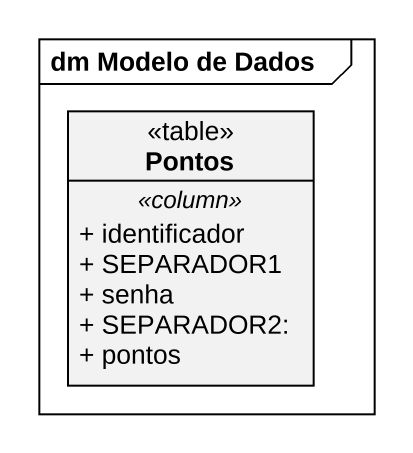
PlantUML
@startuml
mainframe dm Modelo de Dados
hide circle
hide empty members
skinparam classAttributeIconSize 0
class Pontos <<table>> {
  .. <<column>> ..
  + identificador
  + SEPARADOR1
  + senha
  + SEPARADOR2:
  + pontos
}
@enduml
